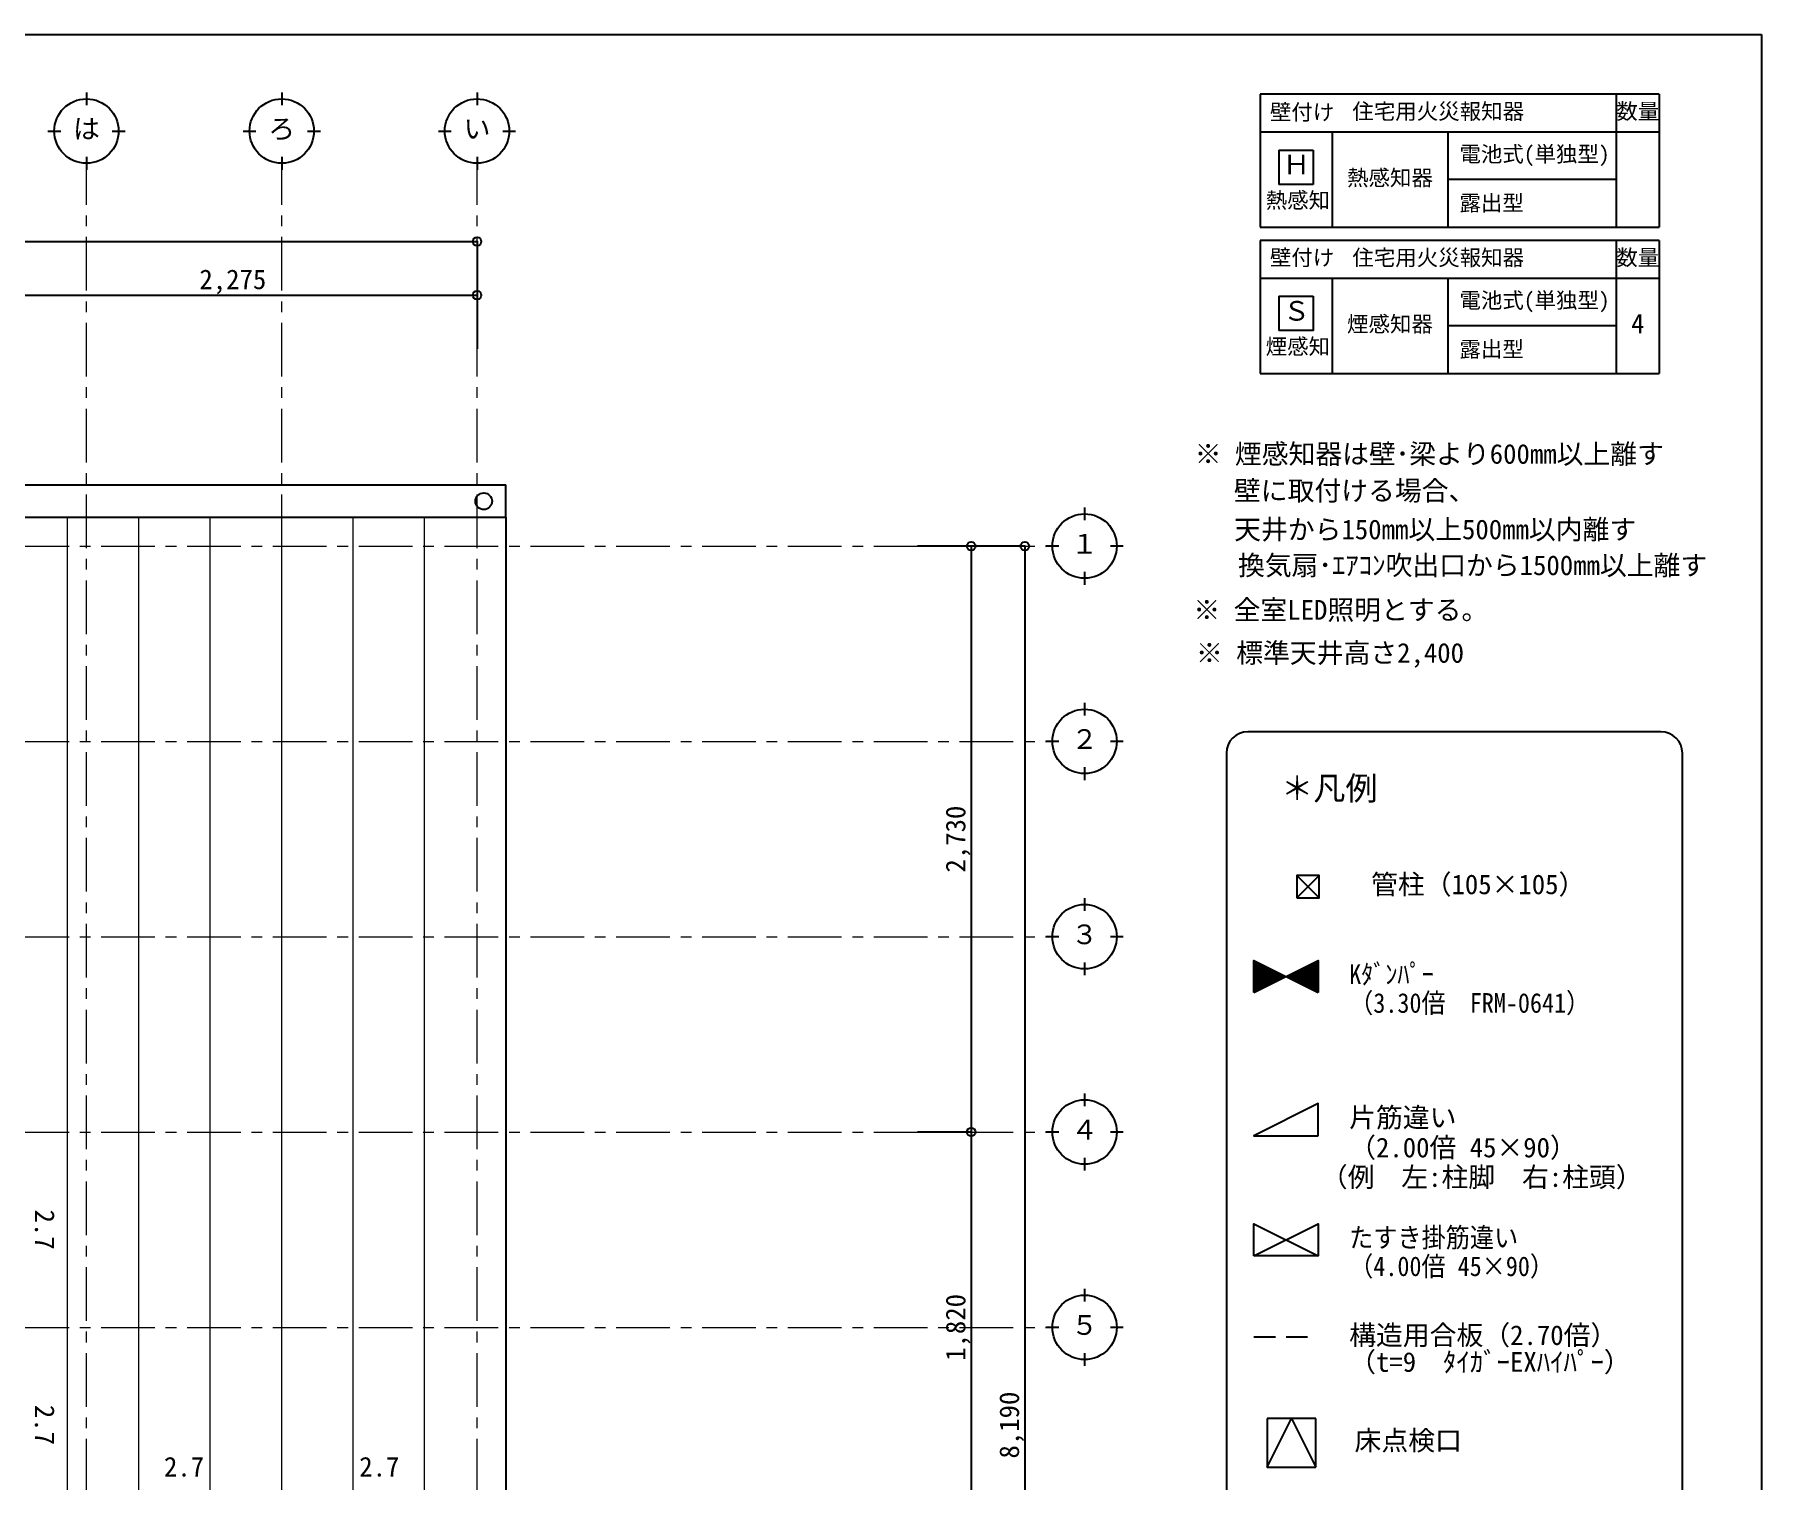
# Model space of a CAD drawing. Units: millimetres at full size, sheet at 1:50. Extents: x -21826 to 54909, y -26252 to 22610.
# Drawn here: x 25054 to 33102, y 105 to 6842 of the extents above; entities that cross this region are included whole.
import ezdxf
from ezdxf.enums import TextEntityAlignment as Align

# ---------------------------------------------------------------- set-up
doc = ezdxf.new("R2010")
doc.units = ezdxf.units.MM
doc.header["$LTSCALE"] = 50
doc.header["$PDMODE"] = 32
doc.header["$PDSIZE"] = 40
for name, pattern in [('CHAIN1', [8, 5, -1, 1, -1]), ('CHAIN2', [12, 9, -1, 1, -1]), ('DASHED2', [3, 2, -1])]:
    doc.linetypes.add(name, pattern=pattern)
for name, color, linetype, lineweight in [('3-1_通り芯・通り番号', 7, 'Continuous', 25), ('3-8_ハッチング', 4, 'Continuous', 9), ('3-A_文字', 7, 'Continuous', 25), ('3-F_寸法・方位', 7, 'Continuous', 25), ('C-0', 6, 'Continuous', 25), ('F-F_図面枠（共通）', 7, 'Continuous', 25)]:
    doc.layers.add(name, color=color, linetype=linetype, lineweight=lineweight)
doc.styles.add('ＭＳ ゴシック', font='')
doc.styles.get('ＭＳ ゴシック').set_extended_font_data('MS Gothic')

msp = doc.modelspace()

# ---------------------------------------------------------------- linework, layer by layer
at = {"layer": '3-1_通り芯・通り番号'}
for p, q in [((25296.21, 6572.32), (25296.21, 6512.32)), ((26206.21, 6572.32), (26206.21, 6512.32)), ((27116.21, 6572.32), (27116.21, 6512.32)), ((25116.21, 6392.32), (25176.21, 6392.32)), ((25416.21, 6392.32), (25476.21, 6392.32)), ((26026.21, 6392.32), (26086.21, 6392.32)), ((26326.21, 6392.32), (26386.21, 6392.32)), ((26936.21, 6392.32), (26996.21, 6392.32)), ((27236.21, 6392.32), (27296.21, 6392.32)), ((25296.21, 6272.32), (25296.21, 6212.32)), ((26206.21, 6272.32), (26206.21, 6212.32)), ((27116.21, 6272.32), (27116.21, 6212.32)), ((29947.51, 4638.8), (29947.51, 4578.8)), ((29827.51, 4458.8), (29767.51, 4458.8)), ((30127.51, 4458.8), (30067.51, 4458.8)), ((29947.51, 4338.8), (29947.51, 4278.8)), ((29947.51, 3728.8), (29947.51, 3668.8)), ((29827.51, 3548.8), (29767.51, 3548.8)), ((30127.51, 3548.8), (30067.51, 3548.8)), ((29947.51, 3428.8), (29947.51, 3368.8)), ((29947.51, 2818.8), (29947.51, 2758.8)), ((29827.51, 2638.8), (29767.51, 2638.8)), ((30127.51, 2638.8), (30067.51, 2638.8)), ((29947.51, 2518.8), (29947.51, 2458.8)), ((29947.51, 1908.8), (29947.51, 1848.8)), ((29827.51, 1728.8), (29767.51, 1728.8)), ((30127.51, 1728.8), (30067.51, 1728.8)), ((29947.51, 1608.8), (29947.51, 1548.8)), ((29947.51, 998.8), (29947.51, 938.8)), ((29827.51, 818.8), (29767.51, 818.8)), ((30127.51, 818.8), (30067.51, 818.8)), ((29947.51, 698.8), (29947.51, 638.8))]:
    msp.add_line(p, q, dxfattribs=at)
at = {"layer": '3-1_通り芯・通り番号', "color": 1, "linetype": 'CHAIN1', "lineweight": 18}
for p, q in [((25296.21, -5551.2), (25296.21, 6242.32)), ((26206.21, -5551.2), (26206.21, 6242.32)), ((27116.21, -5551.2), (27116.21, 6242.32)), ((14565.29, 4458.8), (29797.51, 4458.8)), ((14565.29, 3548.8), (29797.51, 3548.8)), ((14565.29, 2638.8), (29797.51, 2638.8)), ((14565.29, 1728.8), (29797.51, 1728.8)), ((14565.29, 818.8), (29797.51, 818.8))]:
    msp.add_line(p, q, dxfattribs=at)
at = {"layer": '3-1_通り芯・通り番号'}
for centre in [(25296.21, 6392.32), (26206.21, 6392.32), (27116.21, 6392.32), (29947.51, 4458.8), (29947.51, 3548.8), (29947.51, 2638.8), (29947.51, 1728.8), (29947.51, 818.8)]:
    msp.add_circle(centre, 150, dxfattribs=at)
at = {"layer": '3-8_ハッチング', "color": 2}
for p, q in [((25207.21, -91.2), (25207.21, 4593.8)), ((25540.21, -91.2), (25540.21, 4593.8)), ((25873.21, -91.2), (25873.21, 4593.8)), ((26206.21, -91.2), (26206.21, 4593.8)), ((26539.21, -91.2), (26539.21, 4593.8)), ((26872.21, -91.2), (26872.21, 4593.8))]:
    msp.add_line(p, q, dxfattribs=at)
at = {"layer": '3-A_文字', "linetype": 'DASHED2'}
msp.add_line((30736.65, 774.51), (31036.65, 774.51), dxfattribs=at)
at = {"layer": '3-F_寸法・方位'}
for p, q in [((18016.21, 5878.09), (27116.21, 5878.09)), ((27116.21, 5878.09), (27116.21, 5628.09)), ((24841.21, 5628.09), (27116.21, 5628.09)), ((27116.21, 5628.09), (27116.21, 5378.09)), ((17881.21, 4743.8), (27251.21, 4743.8)), ((27251.21, 4593.8), (27251.21, 4743.8)), ((17881.21, 4593.8), (27251.21, 4593.8)), ((27251.21, 4593.8), (27251.21, -91.2)), ((29419.47, 4458.8), (29169.47, 4458.8)), ((29669.47, 4458.8), (29419.47, 4458.8)), ((29419.47, 4458.8), (29419.47, 1728.8)), ((29669.47, 4458.8), (29669.47, -3731.2)), ((29419.47, 1728.8), (29169.47, 1728.8)), ((29419.47, 1728.8), (29419.47, -91.2))]:
    msp.add_line(p, q, dxfattribs=at)
msp.add_circle((27147.69, 4667.3), 38.67, dxfattribs=at)
for p in [(27116.21, 5878.09), (27116.21, 5628.09), (29419.47, 4458.8), (29669.47, 4458.8), (29419.47, 1728.8)]:
    msp.add_point(p, dxfattribs=at)
at = {"layer": 'F-F_図面枠（共通）'}
for p, q in [((13301.73, 6841.87), (33101.73, 6841.87)), ((13301.73, 6841.87), (33101.73, 6841.87)), ((33101.73, 6841.87), (33101.73, -6958.13)), ((30765.53, 6563.93), (30765.53, 5944.83)), ((32625.28, 6563.93), (30765.53, 6563.93)), ((32425.28, 6563.93), (32425.28, 5944.83)), ((32625.28, 6563.93), (32625.28, 5944.83)), ((32625.28, 6387.05), (30765.53, 6387.05)), ((31100.73, 6387.05), (31100.73, 5944.83)), ((31640.69, 6387.05), (31640.69, 5944.83)), ((30853.13, 6303.9), (30853.13, 6143.9)), ((30853.13, 6303.9), (31013.13, 6303.9)), ((31013.13, 6303.9), (31013.13, 6143.9)), ((31013.13, 6143.9), (30853.13, 6143.9)), ((32425.28, 6165.94), (31640.69, 6165.94)), ((30765.53, 5944.83), (32625.28, 5944.83)), ((32625.28, 5882.57), (30765.53, 5882.57)), ((30765.53, 5882.57), (30765.53, 5263.47)), ((32425.28, 5882.57), (32425.28, 5263.47)), ((32625.28, 5882.57), (32625.28, 5263.47)), ((32625.28, 5705.68), (30765.53, 5705.68)), ((31100.73, 5705.68), (31100.73, 5263.47)), ((31640.69, 5705.68), (31640.69, 5263.47)), ((30853.13, 5622.54), (31013.13, 5622.54)), ((30853.13, 5622.54), (30853.13, 5462.54)), ((32425.28, 5484.58), (31640.69, 5484.58)), ((30765.53, 5263.47), (32625.28, 5263.47)), ((32633.11, 3593.2), (30708.04, 3593.2)), ((30608.04, 3493.2), (30608.04, -1314.49)), ((32733.11, -1314.49), (32733.11, 3493.2)), ((30936.02, 2924.32), (31041.02, 2819.32)), ((30936.02, 2819.32), (31041.02, 2924.32)), ((30736.65, 2522.8), (30740.32, 2526.46)), ((30736.65, 2522.8), (30740.32, 2526.46)), ((30736.65, 2515.73), (30745.03, 2524.1)), ((30736.65, 2515.73), (30745.03, 2524.1)), ((30736.65, 2508.66), (30749.75, 2521.75)), ((30736.65, 2508.66), (30749.75, 2521.75)), ((30736.65, 2501.59), (30754.46, 2519.39)), ((30736.65, 2501.59), (30754.46, 2519.39)), ((30736.65, 2494.51), (30759.17, 2517.03)), ((30736.65, 2494.51), (30759.17, 2517.03)), ((30736.65, 2487.44), (30763.89, 2514.68)), ((30736.65, 2487.44), (30763.89, 2514.68)), ((30736.65, 2480.37), (30768.6, 2512.32)), ((30736.65, 2480.37), (30768.6, 2512.32)), ((30736.65, 2473.3), (30773.32, 2509.96)), ((30736.65, 2473.3), (30773.32, 2509.96)), ((30736.65, 2466.23), (30778.03, 2507.61)), ((30736.65, 2466.23), (30778.03, 2507.61)), ((30736.65, 2459.16), (30782.74, 2505.25)), ((30736.65, 2459.16), (30782.74, 2505.25)), ((30736.65, 2452.09), (30787.46, 2502.89)), ((30736.65, 2452.09), (30787.46, 2502.89)), ((30736.65, 2445.02), (30792.17, 2500.53)), ((30736.65, 2445.02), (30792.17, 2500.53)), ((30736.65, 2437.95), (30796.89, 2498.18)), ((30736.65, 2437.95), (30796.89, 2498.18)), ((30736.65, 2430.87), (30801.6, 2495.82)), ((30736.65, 2430.87), (30801.6, 2495.82)), ((30914.74, 2439.25), (30970.9, 2495.42)), ((30919.45, 2436.9), (30985.05, 2502.49)), ((30924.17, 2434.54), (30999.19, 2509.56)), ((30928.88, 2432.18), (31013.33, 2516.63)), ((30933.59, 2429.82), (31027.47, 2523.7)), ((30938.31, 2427.47), (31036.65, 2525.81)), ((30943.02, 2425.11), (31036.65, 2518.74)), ((30947.74, 2422.75), (31036.65, 2511.67)), ((30952.45, 2420.4), (31036.65, 2504.6)), ((30957.16, 2418.04), (31036.65, 2497.53)), ((30736.65, 2423.8), (30806.31, 2493.46)), ((30736.65, 2423.8), (30806.31, 2493.46)), ((30736.65, 2416.73), (30811.03, 2491.11)), ((30736.65, 2416.73), (30811.03, 2491.11)), ((30736.65, 2409.66), (30815.74, 2488.75)), ((30736.65, 2409.66), (30815.74, 2488.75)), ((30736.65, 2402.59), (30820.46, 2486.39)), ((30736.65, 2402.59), (30820.46, 2486.39)), ((30736.65, 2395.52), (30825.17, 2484.04)), ((30736.65, 2395.52), (30825.17, 2484.04)), ((30736.65, 2388.45), (30829.88, 2481.68)), ((30736.65, 2388.45), (30829.88, 2481.68)), ((30736.65, 2381.38), (30834.6, 2479.32)), ((30736.65, 2381.38), (30834.6, 2479.32)), ((30744.63, 2382.28), (30839.31, 2476.96)), ((30744.63, 2382.28), (30839.31, 2476.96)), ((30758.77, 2389.35), (30844.03, 2474.61)), ((30758.77, 2389.35), (30844.03, 2474.61)), ((30772.91, 2396.42), (30848.74, 2472.25)), ((30772.91, 2396.42), (30848.74, 2472.25)), ((30787.06, 2403.49), (30853.46, 2469.89)), ((30787.06, 2403.49), (30853.46, 2469.89)), ((30801.2, 2410.57), (30858.17, 2467.54)), ((30801.2, 2410.57), (30858.17, 2467.54)), ((30815.34, 2417.64), (30862.88, 2465.18)), ((30815.34, 2417.64), (30862.88, 2465.18)), ((30829.48, 2424.71), (30867.6, 2462.82)), ((30829.48, 2424.71), (30867.6, 2462.82)), ((30843.62, 2431.78), (30872.31, 2460.47)), ((30843.62, 2431.78), (30872.31, 2460.47)), ((30857.77, 2438.85), (30877.03, 2458.11)), ((30857.77, 2438.85), (30877.03, 2458.11)), ((30871.91, 2445.92), (30881.74, 2455.75)), ((30871.91, 2445.92), (30881.74, 2455.75)), ((30886.05, 2452.99), (30886.45, 2453.39)), ((30886.05, 2452.99), (30886.45, 2453.39)), ((30891.17, 2451.04), (30900.19, 2460.06)), ((30895.88, 2448.68), (30914.34, 2467.13)), ((30900.6, 2446.32), (30928.48, 2474.21)), ((30905.31, 2443.97), (30942.62, 2481.28)), ((30910.02, 2441.61), (30956.76, 2488.35)), ((30961.88, 2415.68), (31036.65, 2490.46)), ((30966.59, 2413.32), (31036.65, 2483.39)), ((30971.31, 2410.97), (31036.65, 2476.32)), ((30976.02, 2408.61), (31036.65, 2469.24)), ((30980.73, 2406.25), (31036.65, 2462.17)), ((30985.45, 2403.9), (31036.65, 2455.1)), ((30990.16, 2401.54), (31036.65, 2448.03)), ((30994.88, 2399.18), (31036.65, 2440.96)), ((30999.59, 2396.83), (31036.65, 2433.89)), ((31004.3, 2394.47), (31036.65, 2426.82)), ((31009.02, 2392.11), (31036.65, 2419.75)), ((31013.73, 2389.75), (31036.65, 2412.68)), ((31018.45, 2387.4), (31036.65, 2405.61)), ((31023.16, 2385.04), (31036.65, 2398.53)), ((31027.87, 2382.68), (31036.65, 2391.46)), ((31032.59, 2380.33), (31036.65, 2384.39)), ((31025.59, 394.62), (30798.09, 394.62)), ((31025.59, 167.12), (31025.59, 394.62))]:
    msp.add_line(p, q, dxfattribs=at)
for points in [[(31013.13, 5622.54), (31013.13, 5462.54), (30853.13, 5462.54)], [(30736.65, 2378.29), (30736.65, 2528.29), (31036.65, 2378.29)], [(30736.65, 2378.29), (31036.65, 2528.29), (31036.65, 2378.29)], [(30736.65, 1151.63), (31036.65, 1301.63), (31036.65, 1151.63)], [(30798.09, 394.62), (30798.09, 167.12), (31025.59, 167.12)]]:
    msp.add_lwpolyline(points, dxfattribs=at)
for points in [[(30936.02, 2819.32), (31041.02, 2819.32), (31041.02, 2924.32), (30936.02, 2924.32)], [(31036.65, 1711.07), (31036.65, 1861.07), (30736.65, 1711.07)], [(30736.65, 1151.63), (30736.65, 1301.63), (31036.65, 1151.63)]]:
    msp.add_lwpolyline(points, close=True, dxfattribs=at)
at = {"layer": 'F-F_図面枠（共通）', "linetype": 'CHAIN2'}
msp.add_lwpolyline([(30798.09, 167.12), (30911.84, 394.62), (31025.59, 167.12)], dxfattribs=at)
at = {"layer": 'F-F_図面枠（共通）'}
for centre, start, end in [((30708.04, 3493.2), 90.00002, 180), ((32633.11, 3493.2), 0.00002, 90)]:
    msp.add_arc(centre, 100, start, end, dxfattribs=at)

# ---------------------------------------------------------------- texts
at = {"layer": '3-A_文字', "style": 'ＭＳ ゴシック'}
for s, p in [('は', (25233.71, 6329.82)), ('ろ', (26143.71, 6329.82)), ('い', (27053.71, 6329.82)), ('１', (29885.01, 4396.3)), ('２', (29885.01, 3486.3)), ('３', (29885.01, 2576.3)), ('４', (29885.01, 1666.3)), ('５', (29885.01, 756.3))]:
    msp.add_text(s, height=91.64, dxfattribs=at).set_placement(p, align=Align.BOTTOM_LEFT)
at = {"layer": '3-F_寸法・方位', "style": 'ＭＳ ゴシック'}
msp.add_text('2,275', height=91.64, dxfattribs=at).set_placement((25822.46, 5628.09), align=Align.BOTTOM_LEFT)
for s, p in [('2,730', (29419.47, 2937.55)), ('1,820', (29419.47, 662.55)), ('8,190', (29669.47, 207.55))]:
    msp.add_text(s, height=91.64, rotation=90, dxfattribs=at).set_placement(p, align=Align.BOTTOM_LEFT)
at = {"layer": 'C-0', "color": 5, "style": 'ＭＳ ゴシック'}
for s, p in [('4', (32494.03, 5422.08)), ('2.7', (25657.46, 96.13)), ('2.7', (26567.46, 96.13))]:
    msp.add_text(s, height=91.64, dxfattribs=at).set_placement(p, align=Align.BOTTOM_LEFT)
for p in [(25028.54, 1367.55), (25028.54, 457.55)]:
    msp.add_text('2.7', height=91.64, rotation=270, dxfattribs=at).set_placement(p, align=Align.BOTTOM_LEFT)
at = {"layer": 'F-F_図面枠（共通）', "style": 'ＭＳ ゴシック'}
for s, height, p in [('壁付け', 73.31, (30811.04, 6421.91)), ('住宅用火災報知器', 73.31, (31195.4, 6425.49)), ('数量', 73.31, (32425.28, 6425.49)), ('Ｈ', 91.64, (30872.43, 6162.71)), ('電池式(単独型)', 73.31, (31694.23, 6226.49)), ('熱感知器', 73.31, (31170.71, 6115.94)), ('熱感知', 73.31, (30791.5, 6011.23)), ('露出型', 73.31, (31694.23, 5998.69)), ('壁付け', 73.31, (30811.04, 5744.39)), ('住宅用火災報知器', 73.31, (31195.4, 5744.13)), ('数量', 73.31, (32425.28, 5744.13)), ('電池式(単独型)', 73.31, (31694.23, 5545.13)), ('Ｓ', 91.64, (30872.43, 5481.34)), ('煙感知器', 73.31, (31170.71, 5434.58)), ('煙感知', 73.31, (30791.5, 5329.87)), ('露出型', 73.31, (31694.23, 5317.33)), ('※ 煙感知器は壁･梁より600mm以上離す', 91.64, (30460.6, 4814.77)), ('壁に取付ける場合、', 91.64, (30643.48, 4643.73)), ('天井から150mm以上500mm以内離す', 91.64, (30644.58, 4463.01)), ('換気扇･ｴｱｺﾝ吹出口から1500mm以上離す', 91.64, (30662.45, 4295.92)), ('※ 全室LED照明とする。', 91.64, (30454.5, 4088.17)), ('※ 標準天井高さ2,400', 91.64, (30466.54, 3887.8)), ('＊凡例', 110, (30863, 3242.48)), ('管柱（105×105）', 91.64, (31282.33, 2809.32)), ('片筋違い', 91.64, (31180.46, 1723.57)), ('（2.00倍 45×90）', 91.64, (31180.46, 1583.35)), ('（例\u3000左:柱脚\u3000右:柱頭）', 91.64, (31048.49, 1445.69)), ('構造用合板（2.70倍）', 91.64, (31180.46, 709.13)), ('（t=9\u3000ﾀｲｶﾞｰEXﾊｲﾊﾟｰ）', 91.64, (31180.46, 584.13)), ('床点検口', 91.64, (31205.65, 218.37))]:
    msp.add_text(s, height=height, dxfattribs=at).set_placement(p, align=Align.BOTTOM_LEFT)
at = {"layer": 'F-F_図面枠（共通）', "style": 'ＭＳ ゴシック', "width": 0.9}
for s, p in [('Kﾀﾞﾝﾊﾟｰ', (31180.46, 2390.79)), ('（3.30倍\u3000FRM-0641）', (31180.46, 2256.79)), ('たすき掛筋違い', (31180.46, 1164.13)), ('（4.00倍 45×90）', (31180.46, 1030.12))]:
    msp.add_text(s, height=91.64, dxfattribs=at).set_placement(p, align=Align.BOTTOM_LEFT)

doc.saveas('drawing.dxf')
